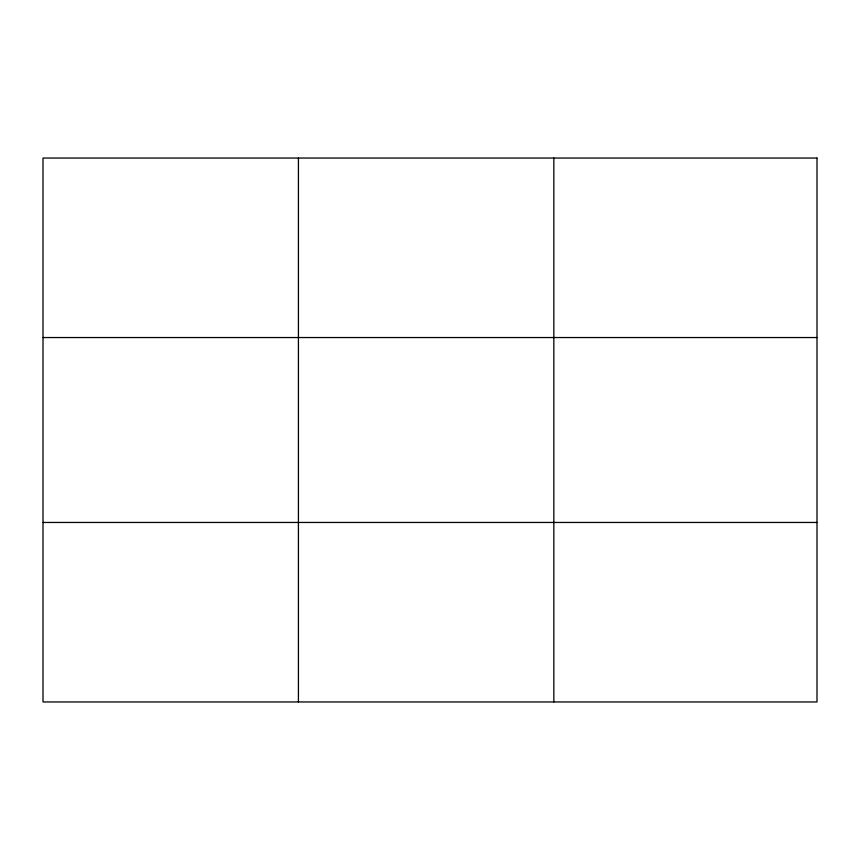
<?xml version="1.0" encoding="UTF-8"?>
<svg xmlns="http://www.w3.org/2000/svg" width="860" height="860" viewBox="0 0 860 860"><rect width="100%" height="100%" fill="white"/><g stroke="black" fill="none" stroke-linecap="round" stroke-linejoin="round"><path stroke-width="1.29" d="M298.42 701.953L298.42 158.047M553.84 701.953L553.84 158.047M43 337.539L817 337.539M43 522.461L817 522.461M817 158.047L817 701.953L43 701.953L43 158.047L817 158.047"/></g></svg>
